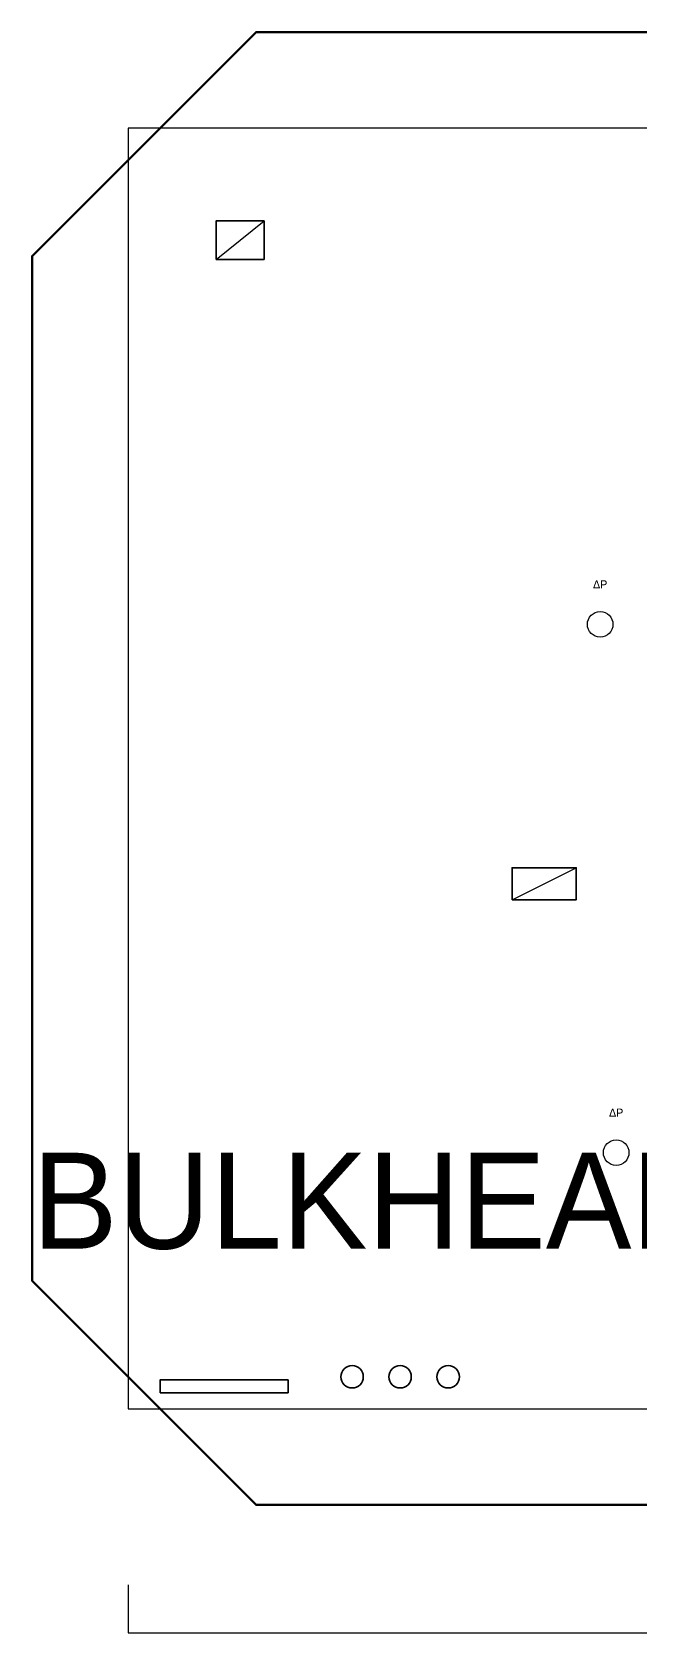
# Model space of a CAD drawing. Header units: millimetres. Extents: x -1300 to 44400, y -5650 to 5350.
# Drawn here: x 34400 to 38205, y -5400 to 4600 of the extents above; entities that cross this region are included whole.
import ezdxf
from ezdxf.enums import TextEntityAlignment as Align

# ---------------------------------------------------------------- set-up
doc = ezdxf.new("R2010")
doc.units = ezdxf.units.MM
for name, color, linetype, lineweight in [('A-ANNO-DIMS', 2, 'CONTINUOUS', 18), ('A-ANNO-NOTE', 7, 'CONTINUOUS', 18), ('A-ANNO-TEXT', 7, 'CONTINUOUS', 25), ('A-EQPM', 30, 'CONTINUOUS', 25), ('A-POCHE', 7, 'CONTINUOUS', 50), ('E-POWR', 1, 'CONTINUOUS', 35), ('M-DUCT-EXHS', 6, 'CONTINUOUS', 35), ('M-DUCT-SUPP', 5, 'CONTINUOUS', 35), ('M-HVAC-DAMP', 1, 'CONTINUOUS', 25), ('P-PIPE', 4, 'CONTINUOUS', 35), ('S-STRC', 7, 'CONTINUOUS', 25)]:
    doc.layers.add(name, color=color, linetype=linetype, lineweight=lineweight)
doc.styles.add('OpenSansCondensed-Light', font='OpenSansCondensed-Light.ttf')
doc.dimstyles.new('EZDXF', dxfattribs={"dimtxt": 0.25, "dimasz": 0.175, "dimexe": 0.375, "dimexo": 0.125, "dimgap": 0.1, "dimtad": 1, "dimlfac": 100, "dimzin": 12, "dimdsep": 46, "dimtxsty": 'OpenSansCondensed-Light', "dimblk": 'ARCHTICK', "dimcen": 2.5, "dimazin": 3, "dimtfac": 0.5, "dimtmove": 2, "dimatfit": 3})

# ---------------------------------------------------------------- blocks, each defined once
blk = doc.blocks.new('_ARCHTICK')
at = {"color": 0, "linetype": 'BYBLOCK', "const_width": 0.15}
blk.add_lwpolyline([(-0.5, -0.5), (0.5, 0.5)], dxfattribs=at)

msp = doc.modelspace()

# ---------------------------------------------------------------- linework, layer by layer
at = {"layer": 'A-EQPM'}
for centre in [(37950, 900), (38050, -2400)]:
    msp.add_circle(centre, 80, dxfattribs=at)
at = {"layer": 'A-POCHE'}
msp.add_lwpolyline([(43600, -3200), (43600, 3200), (42200, 4600), (35800, 4600), (34400, 3200), (34400, -3200), (35800, -4600), (42200, -4600)], close=True, dxfattribs=at)
at = {"layer": 'E-POWR'}
msp.add_lwpolyline([(35200, -3900), (36000, -3900), (36000, -3820), (35200, -3820)], close=True, dxfattribs=at)
at = {"layer": 'M-DUCT-EXHS'}
msp.add_lwpolyline([(35550, 3180), (35850, 3180), (35850, 3420), (35550, 3420)], close=True, dxfattribs=at)
at = {"layer": 'M-DUCT-SUPP'}
msp.add_lwpolyline([(37400, -820), (37800, -820), (37800, -620), (37400, -620)], close=True, dxfattribs=at)
at = {"layer": 'M-HVAC-DAMP'}
for p, q in [((35550, 3180), (35850, 3420)), ((37400, -820), (37800, -620))]:
    msp.add_line(p, q, dxfattribs=at)
at = {"layer": 'P-PIPE'}
for centre in [(36400, -3800), (36700, -3800), (37000, -3800)]:
    msp.add_circle(centre, 70, dxfattribs=at)
at = {"layer": 'S-STRC'}
msp.add_lwpolyline([(35000, -4000), (43000, -4000), (43000, 4000), (35000, 4000)], close=True, dxfattribs=at)

# ---------------------------------------------------------------- texts
at = {"layer": 'A-ANNO-NOTE'}
for p in [(37950, 1150), (38050, -2150)]:
    msp.add_text('ΔP', height=50, dxfattribs=at).set_placement(p, align=Align.MIDDLE_CENTER)
at = {"layer": 'A-ANNO-TEXT'}
msp.add_text('BULKHEAD-ELEVATION', height=600, dxfattribs=at).set_placement((34400, -3000))

# ---------------------------------------------------------------- dimensions: what is measured, and where the dimension line sits
at = {"layer": 'A-ANNO-DIMS'}
msp.add_linear_dim(base=(35000, -5400), p1=(35000, -5100), p2=(38400, -5100), dimstyle='EZDXF', dxfattribs=at).render()

doc.saveas('drawing.dxf')
